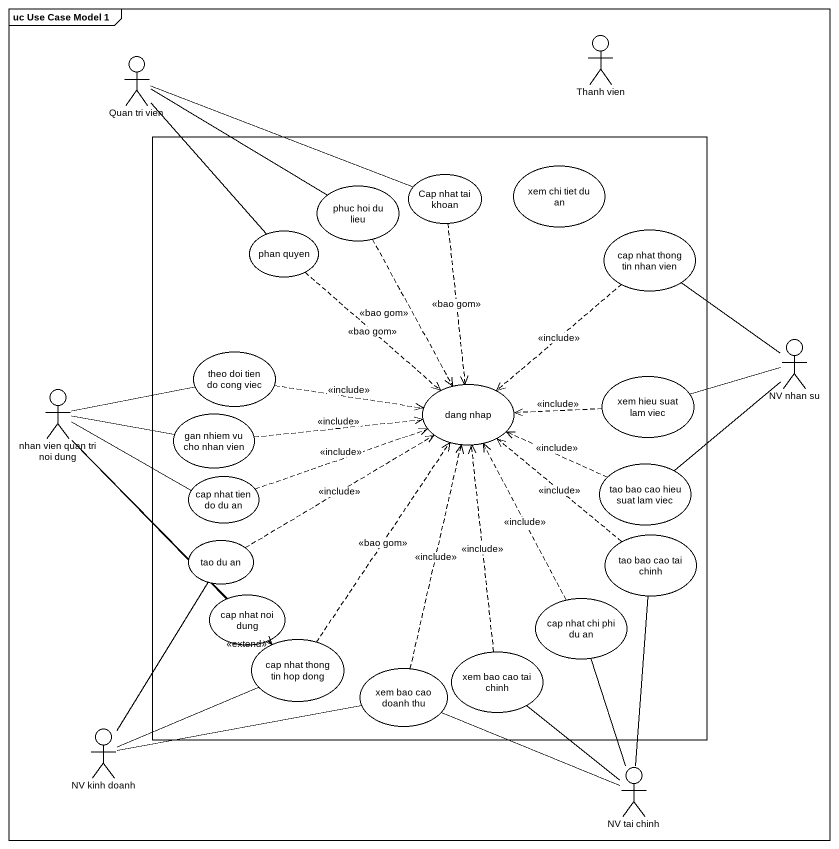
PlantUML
@startuml
mainframe uc Use Case Model 1
actor "Quan tri vien" as Quan_tri_vien
actor "Thanh vien" as Thanh_vien
rectangle " " as rectangle1 {
  usecase "phuc hoi du lieu" as phuc_hoi_du_lieu
  usecase "Cap nhat tai khoan" as Cap_nhat_tai_khoan
  usecase "xem chi tiet du an" as xem_chi_tiet_du_an
  usecase "phan quyen" as phan_quyen
  usecase "cap nhat thong tin nhan vien" as cap_nhat_thong_tin_nhan_vien
  usecase "theo doi tien do cong viec" as theo_doi_tien_do_cong_viec
  usecase "dang nhap" as dang_nhap
  usecase "xem hieu suat lam viec" as xem_hieu_suat_lam_viec
  usecase "gan nhiem vu cho nhan vien" as gan_nhiem_vu_cho_nhan_vien
  usecase "tao bao cao hieu suat lam viec" as tao_bao_cao_hieu_suat_lam
  usecase "cap nhat tien do du an" as cap_nhat_tien_do_du_an
  usecase "tao du an" as tao_du_an
  usecase "tao bao cao tai chinh" as tao_bao_cao_tai_chinh
  usecase "cap nhat noi dung" as cap_nhat_noi_dung
  usecase "cap nhat chi phi du an" as cap_nhat_chi_phi_du_an
  usecase "cap nhat thong tin hop dong" as cap_nhat_thong_tin_hop_dong
  usecase "xem bao cao tai chinh" as xem_bao_cao_tai_chinh
  usecase "xem bao cao doanh thu" as xem_bao_cao_doanh_thu
}
actor "NV nhan su" as NV_nhan_su
actor "nhan vien quan tri noi dung" as nhan_vien_quan_tri_noi_dung
actor "NV kinh doanh" as NV_kinh_doanh
actor "NV tai chinh" as NV_tai_chinh
Quan_tri_vien -right- phuc_hoi_du_lieu
Quan_tri_vien -right- Cap_nhat_tai_khoan
Quan_tri_vien -- phan_quyen
phuc_hoi_du_lieu ..> dang_nhap : <<bao gom>>
Cap_nhat_tai_khoan ..> dang_nhap : <<bao gom>>
phan_quyen ..> dang_nhap : <<bao gom>>
cap_nhat_thong_tin_nhan_vien ..> dang_nhap : <<include>>
NV_nhan_su -up- cap_nhat_thong_tin_nhan_vien
NV_nhan_su -left- xem_hieu_suat_lam_viec
NV_nhan_su -- tao_bao_cao_hieu_suat_lam
theo_doi_tien_do_cong_viec .right.> dang_nhap : <<include>>
xem_hieu_suat_lam_viec .left.> dang_nhap : <<include>>
nhan_vien_quan_tri_noi_dung -right- theo_doi_tien_do_cong_viec
nhan_vien_quan_tri_noi_dung -right- gan_nhiem_vu_cho_nhan_vien
nhan_vien_quan_tri_noi_dung -right- cap_nhat_tien_do_du_an
nhan_vien_quan_tri_noi_dung -- cap_nhat_noi_dung
nhan_vien_quan_tri_noi_dung -- cap_nhat_thong_tin_hop_dong
gan_nhiem_vu_cho_nhan_vien .right.> dang_nhap : <<include>>
tao_bao_cao_hieu_suat_lam .left.> dang_nhap : <<include>>
cap_nhat_tien_do_du_an .right.> dang_nhap : <<include>>
tao_du_an .right.> dang_nhap : <<include>>
tao_bao_cao_tai_chinh .up.> dang_nhap : <<include>>
cap_nhat_noi_dung ..> cap_nhat_thong_tin_hop_dong : <<extend>>
cap_nhat_chi_phi_du_an .up.> dang_nhap : <<include>>
cap_nhat_thong_tin_hop_dong .up.> dang_nhap : <<bao gom>>
xem_bao_cao_tai_chinh .up.> dang_nhap : <<include>>
xem_bao_cao_doanh_thu .up.> dang_nhap : <<include>>
NV_kinh_doanh -up- tao_du_an
NV_kinh_doanh -right- cap_nhat_thong_tin_hop_dong
NV_kinh_doanh -right- xem_bao_cao_doanh_thu
NV_tai_chinh -up- tao_bao_cao_tai_chinh
NV_tai_chinh -up- cap_nhat_chi_phi_du_an
NV_tai_chinh -up- xem_bao_cao_tai_chinh
NV_tai_chinh -left- xem_bao_cao_doanh_thu
@enduml
